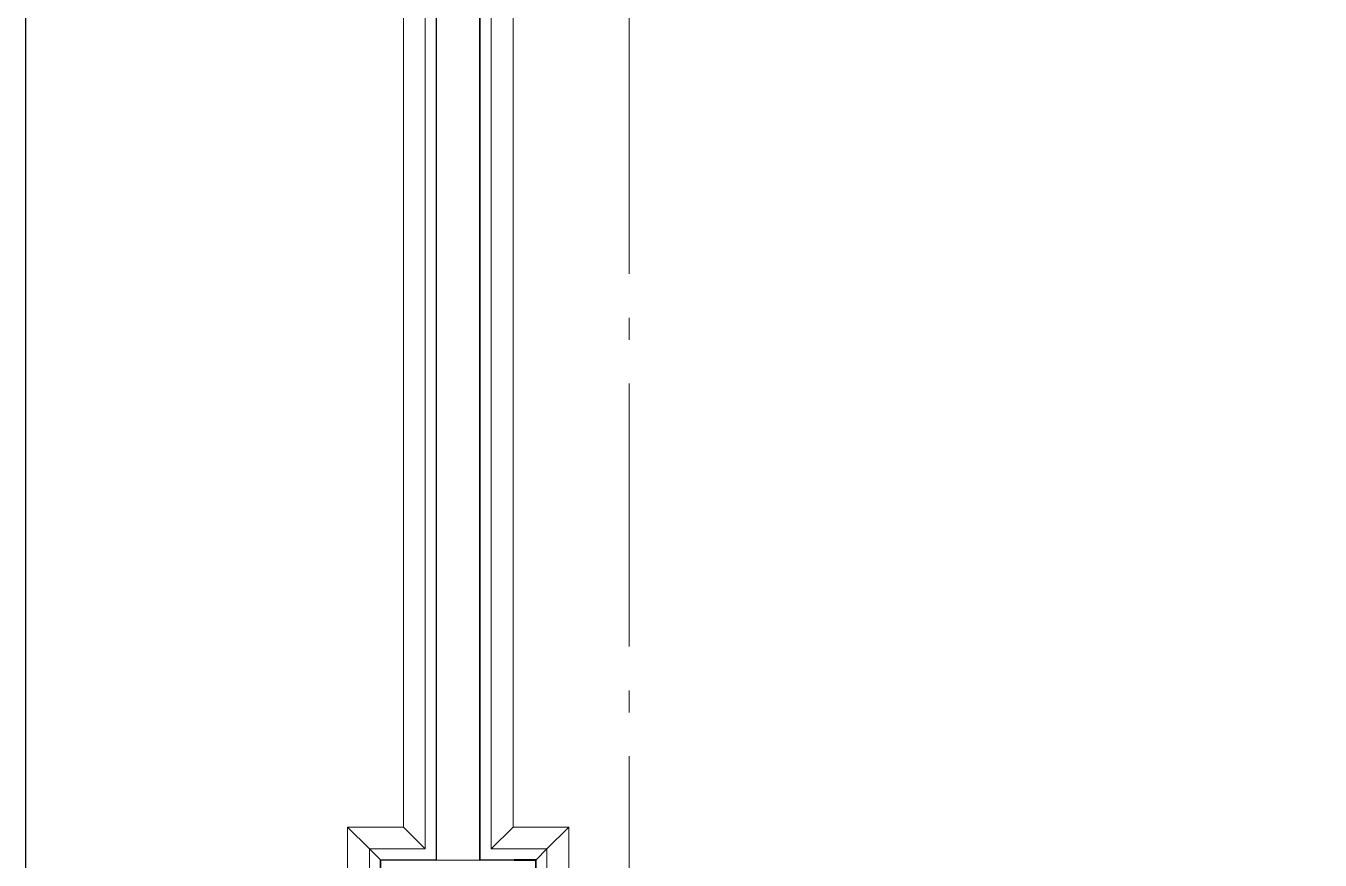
# Model space of a CAD drawing. Header units: millimetres. Extents: x -187347 to 135007, y -6415 to 292048.
# Drawn here: x -89691 to -83789, y 56535 to 60340 of the extents above; entities that cross this region are included whole.
import ezdxf

# ---------------------------------------------------------------- set-up
doc = ezdxf.new("R2010")
doc.units = ezdxf.units.MM
doc.header["$LTSCALE"] = 100
doc.linetypes.add('Z_LINE-CNTR', pattern=[17, 12, -2, 1, -2])
for name, color, linetype, lineweight in [('A-WALL', 7, 'Continuous', 5), ('A-WALL-FNSH', 7, 'Continuous', 5), ('A-WALL-PATT', 7, 'Continuous', 5), ('S-GRID', 7, 'Continuous', 5)]:
    doc.layers.add(name, color=color, linetype=linetype, lineweight=lineweight)
doc.layers.add('Tracklength', color=4, linetype='Continuous')

msp = doc.modelspace()

# ---------------------------------------------------------------- hatches: boundary and pattern name
at = {"layer": 'A-WALL-PATT', "true_color": 0x125900}
for points in [[(-87819.1, 56535.8), (-87819.1, 67768), (-87819.9, 67768), (-87819.9, 56535.8)], [(-87619.9, 56535.8), (-87619.9, 67768), (-87620.7, 67768), (-87620.7, 56535.8)], [(-88074.1, 56535), (-87819.1, 56535), (-87819.9, 56535.8), (-88074.1, 56535.8)]]:
    msp.add_hatch(color=88, dxfattribs=at).paths.add_polyline_path(points)
h = msp.add_hatch(color=88, dxfattribs=at)
h.paths.add_polyline_path([(-87464.1, 56535), (-87365.7, 56535), (-87365.7, 56535.8), (-87464.1, 56535.8)])
h.paths.add_polyline_path([(-87618.2, 56535), (-87464.9, 56535), (-87464.9, 56535.8), (-87619.9, 56535.8), (-87620.7, 56535)])

# ---------------------------------------------------------------- linework, layer by layer
at = {"layer": 'A-WALL', "lineweight": 25}
for p, q in [((-87819.1, 56535.8), (-87819.1, 67768)), ((-87620.7, 56535.8), (-87620.7, 67768)), ((-88074.9, 56535), (-88074.9, 56436.6)), ((-88074.1, 56535), (-88074.9, 56535)), ((-88074.1, 56535), (-88074.1, 56535.8)), ((-87819.1, 56535), (-88074.1, 56535)), ((-88074.1, 56436.6), (-88074.1, 56535)), ((-87819.1, 56535.8), (-87819.1, 56535)), ((-87620.7, 56535.8), (-87620.7, 56535)), ((-87618.2, 56535), (-87620.7, 56535)), ((-87464.9, 56535), (-87618.2, 56535)), ((-87464.1, 56535.8), (-87464.9, 56535.8)), ((-87464.9, 56535), (-87464.1, 56535)), ((-87365.7, 56535.8), (-87464.1, 56535.8)), ((-87464.1, 56535.8), (-87464.1, 56535)), ((-87464.1, 56535), (-87365.7, 56535)), ((-87365.7, 56535), (-87365.7, 56535.8)), ((-87365.7, 55575.8), (-87365.7, 56535)), ((-87365.7, 56535), (-87364.9, 56535))]:
    msp.add_line(p, q, dxfattribs=at)
at = {"layer": 'A-WALL'}
for p, q in [((-87869.9, 56585.8), (-87869.9, 67718)), ((-87569.9, 56585.8), (-87569.9, 67718)), ((-87969.9, 56685.8), (-87969.9, 67618)), ((-87469.9, 56685.8), (-87469.9, 67618)), ((-88224.9, 56685.8), (-88124.9, 56585.8)), ((-88224.9, 56685.8), (-88224.9, 55425)), ((-88124.9, 56585.8), (-88224.9, 56685.8)), ((-87969.9, 56685.8), (-88224.9, 56685.8)), ((-87969.9, 56685.8), (-87869.9, 56585.8)), ((-87869.9, 56585.8), (-87969.9, 56685.8)), ((-87569.9, 56585.8), (-87469.9, 56685.8)), ((-87469.9, 56685.8), (-87569.9, 56585.8)), ((-87214.9, 56685.8), (-87469.9, 56685.8)), ((-87314.9, 56585.8), (-87214.9, 56685.8)), ((-87214.9, 56685.8), (-87314.9, 56585.8)), ((-87214.9, 55425), (-87214.9, 56685.8)), ((-88124.9, 56585.8), (-88074.9, 56535.8)), ((-88124.9, 56585.8), (-88124.9, 55525)), ((-88074.9, 56535.8), (-88124.9, 56585.8)), ((-87869.9, 56585.8), (-88124.9, 56585.8)), ((-87314.9, 56585.8), (-87569.9, 56585.8)), ((-87364.9, 56535.8), (-87314.9, 56585.8)), ((-87314.9, 56585.8), (-87364.9, 56535.8)), ((-87314.9, 55525), (-87314.9, 56585.8)), ((-88074.1, 56535.8), (-88074.9, 56535.8)), ((-88074.9, 56535.8), (-88074.9, 56535)), ((-88074.9, 56535), (-88074.9, 56535.8)), ((-88074.9, 56535.8), (-88074.1, 56535.8)), ((-87817.8, 56535), (-87819.1, 56535)), ((-87817.8, 56535), (-87819.1, 56535)), ((-87719.9, 56535), (-87817.8, 56535)), ((-87719.9, 56535), (-87817.8, 56535)), ((-87620.7, 56535), (-87719.9, 56535)), ((-87620.7, 56535), (-87719.9, 56535)), ((-87464.9, 56535.8), (-87464.1, 56535.8)), ((-87364.9, 56535.8), (-87365.7, 56535.8)), ((-87365.7, 56535.8), (-87364.9, 56535.8)), ((-87364.9, 56535), (-87364.9, 56535.8)), ((-87364.9, 56535.8), (-87364.9, 56535))]:
    msp.add_line(p, q, dxfattribs=at)
at = {"layer": 'A-WALL-FNSH'}
for p, q in [((-87819.9, 67768), (-87819.9, 56535.8)), ((-87619.9, 56535.8), (-87619.9, 67768)), ((-87819.9, 56535.8), (-88074.9, 56535.8)), ((-88074.9, 56535.8), (-88074.9, 56535)), ((-87618.2, 56535.8), (-87619.9, 56535.8)), ((-87464.9, 56535.8), (-87618.2, 56535.8)), ((-87464.1, 56535.8), (-87464.9, 56535.8)), ((-87364.9, 56535.8), (-87365.7, 56535.8)), ((-87364.9, 55575), (-87364.9, 56535.8))]:
    msp.add_line(p, q, dxfattribs=at)
at = {"layer": 'S-GRID', "color": 152, "linetype": 'Z_LINE-CNTR'}
msp.add_line((-86939.9, 111408.8), (-86939.9, -6038.2), dxfattribs=at)
at = {"layer": 'Tracklength'}
msp.add_lwpolyline([(-89691.4, 120387.9), (-18064, 120387.9), (-18064, -6038.2), (-89691.4, -6038.2)], close=True, dxfattribs=at)

doc.saveas('drawing.dxf')
